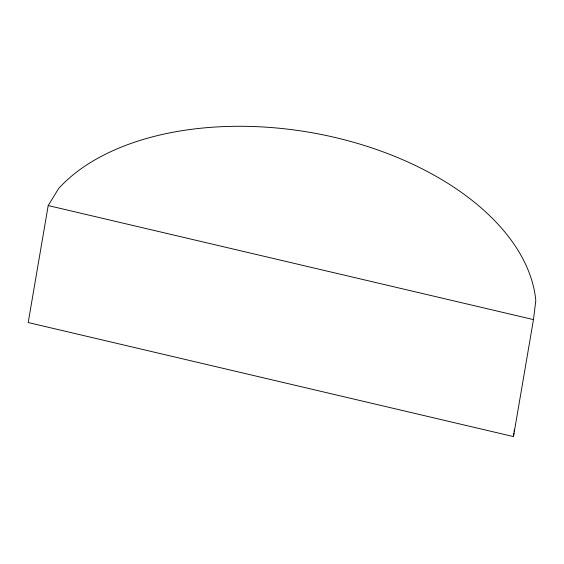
<?xml version="1.0" encoding="UTF-8"?>
<svg xmlns="http://www.w3.org/2000/svg" width="564" height="564" viewBox="0 0 564 564"><rect width="100%" height="100%" fill="white"/><g stroke="black" fill="none" stroke-linecap="round" stroke-linejoin="round"><path stroke-width="0.85" d="M513.571 435.732L513.889 433.145M514.1 431.418L514.319 429.69M533.466 319.605L535.8 300.619A254.59 151.794 9.7 0 0 335.199 137.51A254.59 151.794 9.7 0 0 58.656 188.482L48.201 205.557L28.2 322.545L513.466 436.592L533.466 319.605L48.201 205.557"/></g></svg>
